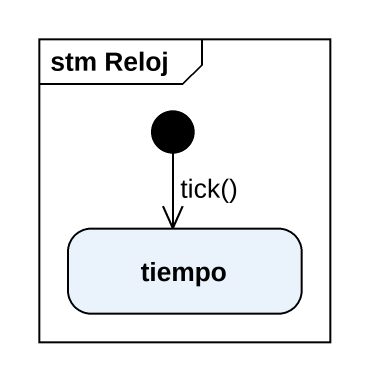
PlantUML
@startuml
mainframe stm Reloj
hide empty description
state tiempo
[*] --> tiempo : tick()
@enduml
